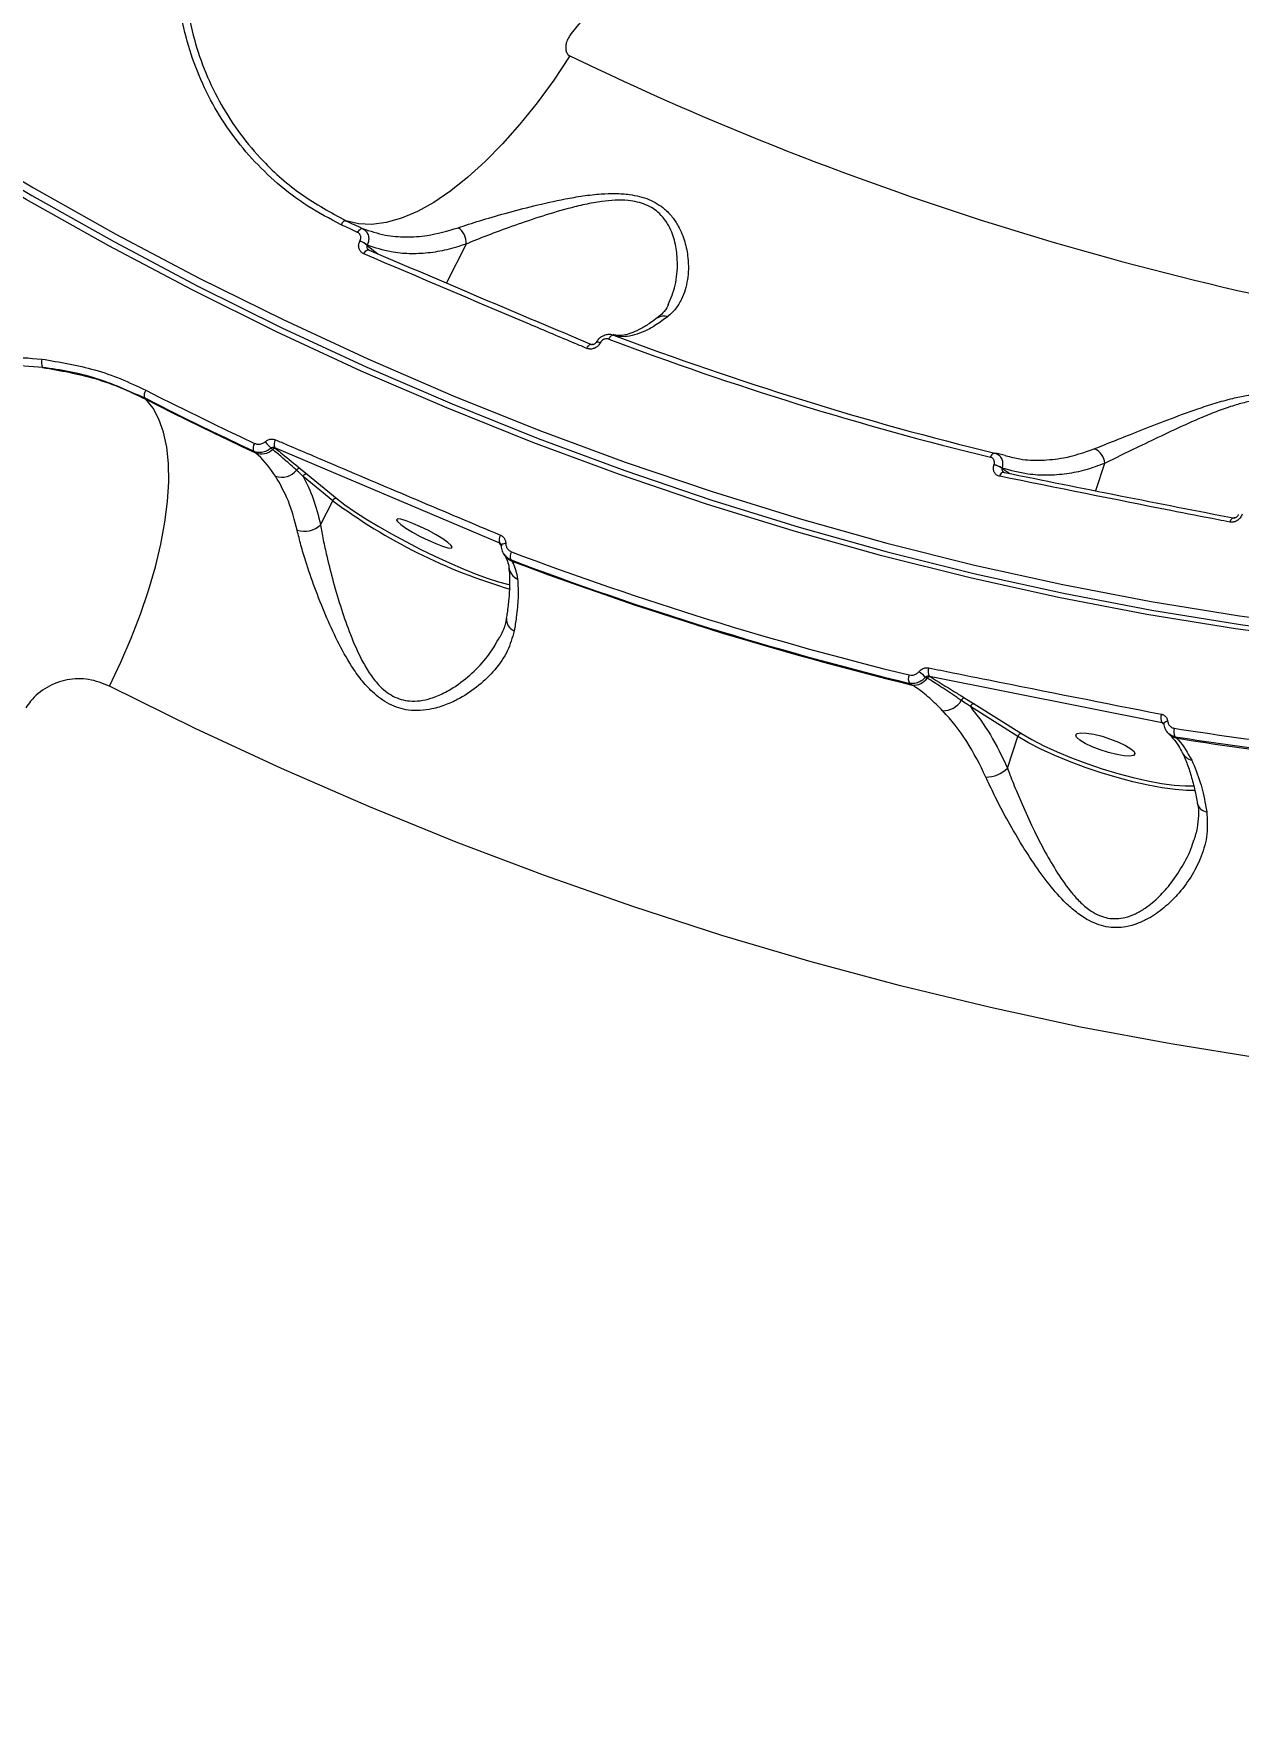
# Model space of a CAD drawing. Header units: millimetres. Extents: x -9609 to 9022, y -7175 to 8108.
# Drawn here: x -4189.3 to -4015.3, y 3598.4 to 3840.7 of the extents above; entities that cross this region are included whole.
import ezdxf

# ---------------------------------------------------------------- set-up
doc = ezdxf.new("R2010")
doc.units = ezdxf.units.MM
for name, color, linetype in [('DIKOM_ОБЪЕКТ', 7, 'Continuous'), ('DIKOM_РАЗМЕР_ЗОНА', 7, 'Continuous'), ('DIKOM_РАЗМЕР_ОБЪЕКТА', 7, 'Continuous')]:
    doc.layers.add(name, color=color, linetype=linetype)
doc.styles.add('style1', font='arial.ttf', dxfattribs={"width": 0.8})
doc.dimstyles.new('1-50', dxfattribs={"dimtxt": 300, "dimasz": 200, "dimexe": 100, "dimexo": 0, "dimgap": 100, "dimtad": 1, "dimtxsty": 'style1', "dimcen": 200, "dimclrd": 7, "dimclre": 7, "dimclrt": 7, "dimadec": 1, "dimazin": 2, "dimtfac": 1, "dimtmove": 0, "dimatfit": 2, "dimfxl": 0, "dimlwd": 25, "dimlwe": 18, "dimarcsym": 0})

# ---------------------------------------------------------------- blocks, each defined once
blk = doc.blocks.new('*D10')
at = {"layer": 'Defpoints', "color": 0, "transparency": 16777216}
for p in [(-405.54, 6589.16), (-8044.66, -3492.79), (424.09, -3492.79)]:
    blk.add_point(p, dxfattribs=at)
at = {"layer": 'DIKOM_РАЗМЕР_ОБЪЕКТА', "color": 7, "lineweight": 18, "transparency": 16777216}
for p, q in [((-405.54, 6589.16), (-8144.66, 6589.16)), ((424.09, -3492.79), (-8144.66, -3492.79))]:
    blk.add_line(p, q, dxfattribs=at)
at = {"layer": 'DIKOM_РАЗМЕР_ОБЪЕКТА', "color": 7, "lineweight": 25, "transparency": 16777216}
blk.add_line((-8044.66, 6389.16), (-8044.66, -3292.79), dxfattribs=at)
at = {"layer": 'DIKOM_РАЗМЕР_ОБЪЕКТА', "color": 7, "transparency": 16777216}
for points in [[(-8077.99, 6389.16), (-8011.32, 6389.16), (-8044.66, 6589.16)], [(-8077.99, -3292.79), (-8011.32, -3292.79), (-8044.66, -3492.79)]]:
    blk.add_solid(points, dxfattribs=at)
at = {"layer": 'DIKOM_РАЗМЕР_ОБЪЕКТА', "color": 7, "transparency": 16777216, "insert": (-8297.83, 1541.5), "char_height": 300, "attachment_point": 5, "rotation": 90, "style": 'style1'}
blk.add_mtext('10100', dxfattribs=at)
blk = doc.blocks.new('*D13')
at = {"layer": 'Defpoints', "color": 0, "transparency": 16777216}
for p in [(-4933.28, 8107.63), (-9158.98, -4977.79), (-1652.91, -4977.79)]:
    blk.add_point(p, dxfattribs=at)
at = {"layer": 'DIKOM_РАЗМЕР_ЗОНА', "color": 7, "lineweight": 18, "transparency": 16777216}
for p, q in [((-4933.28, 8107.63), (-9258.98, 8107.63)), ((-1652.91, -4977.79), (-9258.98, -4977.79))]:
    blk.add_line(p, q, dxfattribs=at)
at = {"layer": 'DIKOM_РАЗМЕР_ЗОНА', "color": 7, "lineweight": 25, "transparency": 16777216}
blk.add_line((-9158.98, 7907.63), (-9158.98, -4777.79), dxfattribs=at)
at = {"layer": 'DIKOM_РАЗМЕР_ЗОНА', "color": 7, "transparency": 16777216}
for points in [[(-9192.32, 7907.63), (-9125.65, 7907.63), (-9158.98, 8107.63)], [(-9192.32, -4777.79), (-9125.65, -4777.79), (-9158.98, -4977.79)]]:
    blk.add_solid(points, dxfattribs=at)
at = {"layer": 'DIKOM_РАЗМЕР_ЗОНА', "color": 7, "transparency": 16777216, "insert": (-9412.26, 1541.5), "char_height": 300, "attachment_point": 5, "rotation": 90, "style": 'style1'}
blk.add_mtext('13100', dxfattribs=at)

msp = doc.modelspace()

# ---------------------------------------------------------------- linework, layer by layer
at = {"layer": 'DIKOM_ОБЪЕКТ', "color": 7, "linetype": 'Continuous', "lineweight": 15}
for p, q in [((-4142.176, 3810.725), (-4142.164, 3810.748)), ((-4141.103, 3810.115), (-4141.115, 3810.091)), ((-4141.115, 3810.091), (-4139.58, 3808.878)), ((-4126.846, 3810.279), (-4129.689, 3804.666)), ((-4140.906, 3809.456), (-4140.853, 3809.42)), ((-4099.204, 3799.59), (-4099.159, 3799.622)), ((-4108.015, 3796.142), (-4108.032, 3796.109)), ((-4107.454, 3796.03), (-4107.466, 3796.006)), ((-4105.507, 3797.195), (-4105.567, 3797.219)), ((-4173.286, 3788.056), (-4173.115, 3787.874)), ((-4154.793, 3780.627), (-4155.011, 3780.807)), ((-4121.96, 3767.08), (-4154.47, 3780.86)), ((-4154.47, 3780.86), (-4154.315, 3780.732)), ((-4157.246, 3780.127), (-4157.526, 3780.361)), ((-4050.579, 3778.39), (-4050.57, 3778.415)), ((-4048.955, 3779.743), (-4050.317, 3780.095)), ((-4048.955, 3779.744), (-4048.833, 3779.716)), ((-4034.586, 3778.611), (-4035.893, 3774.656)), ((-4150.759, 3777.846), (-4149.745, 3777.026)), ((-4146.088, 3773.22), (-4150.363, 3776.741)), ((-4149.745, 3777.026), (-4145.47, 3773.505)), ((-4049.409, 3777.935), (-4049.418, 3777.91)), ((-4049.418, 3777.91), (-4048.262, 3777.149)), ((-4147.858, 3769.725), (-4146.088, 3773.22)), ((-4121.941, 3767.051), (-4121.96, 3767.08)), ((-4121.724, 3766.698), (-4121.941, 3767.051)), ((-4121.74, 3766.768), (-4121.73, 3766.725)), ((-4121.395, 3765.548), (-4121.322, 3765.43)), ((-4120.344, 3764.672), (-4120.246, 3764.511)), ((-4062.375, 3746.591), (-4062.764, 3746.841)), ((-4060.218, 3747.603), (-4060.45, 3747.749)), ((-4026.271, 3741.162), (-4059.874, 3747.854)), ((-4059.874, 3747.854), (-4059.8, 3747.808)), ((-4054.806, 3744.725), (-4053.451, 3743.892)), ((-4047.121, 3739.173), (-4053.982, 3743.477)), ((-4053.451, 3743.892), (-4046.59, 3739.587)), ((-4026.16, 3741.048), (-4026.271, 3741.162)), ((-4026.047, 3740.931), (-4026.16, 3741.048)), ((-4025.453, 3739.695), (-4025.28, 3739.516)), ((-4048.633, 3734.597), (-4047.121, 3739.173)), ((-4024.381, 3739.131), (-4024.178, 3738.921))]:
    msp.add_line(p, q, dxfattribs=at)
at = {"layer": 'DIKOM_ОБЪЕКТ', "color": 7, "linetype": 'Continuous', "lineweight": 15, "flags": 128}
for points in [[(-4111.837, 3837.462), (-4114.177, 3833.97), (-4116.59, 3830.673), (-4119.056, 3827.598), (-4121.555, 3824.767), (-4124.068, 3822.204), (-4126.577, 3819.928), (-4129.06, 3817.957), (-4131.5, 3816.306), (-4133.876, 3814.988), (-4136.17, 3814.014), (-4138.366, 3813.39), (-4140.445, 3813.123), (-4142.39, 3813.213), (-4144.189, 3813.66)], [(-4213.075, 3831.667), (-4201.394, 3824.313), (-4189.583, 3817.284), (-4177.649, 3810.587), (-4165.6, 3804.225), (-4153.443, 3798.202), (-4141.187, 3792.523), (-4128.841, 3787.191), (-4116.411, 3782.209), (-4103.906, 3777.581), (-4091.335, 3773.311), (-4078.704, 3769.4), (-4066.024, 3765.851), (-4053.302, 3762.667), (-4040.546, 3759.849), (-4027.766, 3757.4), (-4014.968, 3755.322), (-4002.161, 3753.614), (-3989.355, 3752.28), (-3976.557, 3751.319), (-3963.776, 3750.732), (-3951.02, 3750.519)], [(-4212.761, 3832.758), (-4201.108, 3825.421), (-4189.324, 3818.41), (-4177.418, 3811.728), (-4165.398, 3805.381), (-4153.27, 3799.373), (-4141.043, 3793.707), (-4128.726, 3788.388), (-4116.326, 3783.418), (-4103.851, 3778.801), (-4091.309, 3774.541), (-4078.709, 3770.639), (-4066.059, 3767.099), (-4053.367, 3763.922), (-4040.642, 3761.111), (-4027.891, 3758.668), (-4015.124, 3756.594), (-4002.348, 3754.891), (-3989.572, 3753.56), (-3976.804, 3752.601), (-3964.053, 3752.015), (-3951.328, 3751.803)], [(-3951.681, 3749.919), (-3964.445, 3750.132), (-3977.235, 3750.719), (-3990.041, 3751.681), (-4002.855, 3753.016), (-4015.669, 3754.725), (-4028.475, 3756.805), (-4041.264, 3759.255), (-4054.028, 3762.074), (-4066.758, 3765.261), (-4079.447, 3768.812), (-4092.085, 3772.725), (-4104.664, 3776.999), (-4117.177, 3781.629), (-4129.615, 3786.614), (-4141.969, 3791.949), (-4154.233, 3797.632), (-4166.397, 3803.659), (-4178.454, 3810.025), (-4190.396, 3816.727), (-4202.214, 3823.76), (-4213.902, 3831.119)], [(-4144.189, 3813.66), (-4144.26, 3813.671), (-4144.341, 3813.655), (-4144.43, 3813.614), (-4144.523, 3813.549), (-4144.619, 3813.461), (-4144.715, 3813.352), (-4144.807, 3813.227), (-4144.894, 3813.088)], [(-4142.499, 3811.951), (-4142.799, 3812.092), (-4143.098, 3812.234), (-4143.398, 3812.375), (-4143.697, 3812.517), (-4143.996, 3812.66), (-4144.295, 3812.802), (-4144.595, 3812.945), (-4144.894, 3813.088)], [(-4144.189, 3813.66), (-4143.89, 3813.517), (-4143.591, 3813.374), (-4143.292, 3813.232), (-4142.992, 3813.09), (-4142.693, 3812.948), (-4142.394, 3812.806), (-4142.095, 3812.665), (-4141.795, 3812.524)], [(-4142.499, 3811.951), (-4142.413, 3812.09), (-4142.321, 3812.216), (-4142.226, 3812.324), (-4142.131, 3812.413), (-4142.037, 3812.478), (-4141.948, 3812.519), (-4141.867, 3812.535), (-4141.795, 3812.524)], [(-4141.597, 3808.871), (-4141.505, 3809.031), (-4141.404, 3809.173), (-4141.3, 3809.292), (-4141.196, 3809.383), (-4141.095, 3809.443), (-4141.003, 3809.47), (-4140.921, 3809.462), (-4140.906, 3809.456)], [(-4109.408, 3795.221), (-4109.314, 3795.381), (-4109.212, 3795.523), (-4109.105, 3795.64), (-4108.998, 3795.729), (-4108.893, 3795.788), (-4108.795, 3795.812), (-4108.708, 3795.802), (-4108.694, 3795.797)], [(-4107.466, 3796.006), (-4107.604, 3796.06), (-4107.729, 3796.101), (-4107.835, 3796.129), (-4107.921, 3796.143), (-4107.983, 3796.142), (-4108.02, 3796.127), (-4108.027, 3796.117)], [(-4107.454, 3796.03), (-4107.592, 3796.083), (-4107.716, 3796.125), (-4107.823, 3796.153), (-4107.908, 3796.167), (-4107.97, 3796.166), (-4108.008, 3796.151), (-4108.015, 3796.142)], [(-4106.219, 3796.566), (-4106.141, 3796.709), (-4106.056, 3796.838), (-4105.967, 3796.949), (-4105.876, 3797.039), (-4105.785, 3797.106), (-4105.697, 3797.148), (-4105.615, 3797.162), (-4105.541, 3797.15)], [(-4178.364, 3746.45), (-4176.713, 3749.889), (-4175.211, 3753.36), (-4173.87, 3756.832), (-4172.703, 3760.274), (-4171.721, 3763.653), (-4170.933, 3766.94), (-4170.345, 3770.103), (-4169.963, 3773.115), (-4169.791, 3775.947), (-4169.831, 3778.575), (-4170.081, 3780.973), (-4170.539, 3783.12), (-4171.202, 3784.997), (-4172.064, 3786.586), (-4173.115, 3787.874)], [(-4157.526, 3780.361), (-4159.505, 3781.293), (-4161.482, 3782.233), (-4163.456, 3783.181), (-4165.427, 3784.139), (-4167.396, 3785.105), (-4169.362, 3786.08), (-4171.325, 3787.063), (-4173.286, 3788.056)], [(-4173.115, 3787.874), (-4171.141, 3786.874), (-4169.164, 3785.884), (-4167.184, 3784.902), (-4165.201, 3783.93), (-4163.216, 3782.966), (-4161.229, 3782.011), (-4159.239, 3781.064), (-4157.246, 3780.127)], [(-4173.109, 3789.177), (-4171.153, 3788.187), (-4169.194, 3787.206), (-4167.232, 3786.233), (-4165.268, 3785.269), (-4163.301, 3784.314), (-4161.331, 3783.367), (-4159.36, 3782.429), (-4157.385, 3781.5)], [(-4051.069, 3779.489), (-4051.005, 3779.636), (-4050.932, 3779.768), (-4050.852, 3779.882), (-4050.767, 3779.974), (-4050.68, 3780.042), (-4050.594, 3780.084), (-4050.51, 3780.099), (-4050.431, 3780.085)], [(-4049.749, 3776.747), (-4049.68, 3776.915), (-4049.601, 3777.063), (-4049.513, 3777.187), (-4049.419, 3777.28), (-4049.323, 3777.341), (-4049.229, 3777.367), (-4049.164, 3777.363)], [(-4049.164, 3777.363), (-4049.141, 3777.356), (-4049.06, 3777.31)], [(-4145.47, 3773.505), (-4144.332, 3772.626), (-4142.943, 3771.656), (-4141.333, 3770.617), (-4139.538, 3769.532), (-4137.596, 3768.423), (-4135.551, 3767.316), (-4133.447, 3766.234), (-4131.331, 3765.201), (-4129.248, 3764.241), (-4127.245, 3763.373), (-4125.365, 3762.617), (-4123.649, 3761.99), (-4122.134, 3761.505), (-4120.856, 3761.172), (-4120.476, 3761.095)], [(-4134.519, 3769.95), (-4135.487, 3770.319), (-4136.242, 3770.539), (-4136.723, 3770.592), (-4136.893, 3770.475), (-4136.736, 3770.196), (-4136.266, 3769.779), (-4135.52, 3769.256), (-4134.56, 3768.671), (-4133.462, 3768.071), (-4132.317, 3767.504), (-4131.216, 3767.017), (-4130.249, 3766.648), (-4129.494, 3766.428), (-4129.012, 3766.375), (-4128.843, 3766.492), (-4129, 3766.771), (-4129.47, 3767.188), (-4130.215, 3767.711), (-4131.176, 3768.296), (-4132.273, 3768.896), (-4133.419, 3769.463), (-4134.519, 3769.95)], [(-4016.5, 3770.133), (-4016.431, 3770.301), (-4016.35, 3770.449), (-4016.258, 3770.571), (-4016.161, 3770.665), (-4016.061, 3770.724), (-4015.961, 3770.749), (-4015.893, 3770.744)], [(-4121.099, 3767.053), (-4121.251, 3767.03), (-4121.388, 3767), (-4121.507, 3766.964), (-4121.604, 3766.922), (-4121.677, 3766.876), (-4121.722, 3766.826), (-4121.74, 3766.776), (-4121.74, 3766.768)], [(-3998.948, 3690.892), (-4012, 3692.651), (-4025.044, 3694.756), (-4038.073, 3697.207), (-4051.08, 3700.002), (-4064.058, 3703.14), (-4076.998, 3706.618), (-4089.895, 3710.436), (-4102.742, 3714.59), (-4115.531, 3719.079), (-4128.255, 3723.9), (-4140.907, 3729.051), (-4153.481, 3734.528), (-4165.968, 3740.329), (-4178.364, 3746.45)], [(-4046.59, 3739.587), (-4045.092, 3738.713), (-4043.362, 3737.825), (-4041.438, 3736.94), (-4039.362, 3736.079), (-4037.179, 3735.261), (-4034.937, 3734.503), (-4032.685, 3733.822), (-4030.473, 3733.233), (-4028.349, 3732.749), (-4026.359, 3732.38), (-4024.547, 3732.135), (-4022.953, 3732.018), (-4021.612, 3732.033), (-4021.599, 3732.034)], [(-4036.141, 3739.486), (-4034.961, 3739.19), (-4033.742, 3738.799), (-4032.583, 3738.345), (-4031.58, 3737.864), (-4030.812, 3737.396), (-4030.342, 3736.978), (-4030.207, 3736.645), (-4030.42, 3736.424), (-4030.963, 3736.331), (-4031.79, 3736.375), (-4032.837, 3736.553), (-4034.018, 3736.849), (-4035.237, 3737.241), (-4036.394, 3737.695), (-4037.398, 3738.175), (-4038.166, 3738.643), (-4038.636, 3739.061), (-4038.77, 3739.394), (-4038.558, 3739.616), (-4038.016, 3739.708), (-4037.187, 3739.664), (-4036.141, 3739.486)], [(-4026.16, 3741.048), (-4026.099, 3741.029), (-4026.051, 3741.006)], [(-4025.487, 3741.38), (-4025.639, 3741.328), (-4025.772, 3741.268), (-4025.883, 3741.201), (-4025.967, 3741.131), (-4026.021, 3741.059), (-4026.045, 3740.988), (-4026.044, 3740.947)], [(-4026.044, 3740.947), (-4026.037, 3740.92), (-4025.997, 3740.857)], [(-4021.527, 3731.373), (-4022.746, 3731.367), (-4024.39, 3731.487), (-4026.258, 3731.74), (-4028.31, 3732.121), (-4030.501, 3732.62), (-4032.782, 3733.227), (-4035.104, 3733.93), (-4037.416, 3734.711), (-4039.667, 3735.555), (-4041.808, 3736.443), (-4043.792, 3737.355), (-4045.576, 3738.272), (-4047.121, 3739.173)]]:
    msp.add_lwpolyline(points, dxfattribs=at)
at = {"layer": 'DIKOM_ОБЪЕКТ', "color": 7, "linetype": 'Continuous', "lineweight": 15}
for centre, radius, start, end in [((-3912.968, 4249.623), 457.63, 244.24254, 261.346), ((-4129.323, 3810.531), 2.49, 354.19326, 57.83425), ((-4143.936, 3806.573), 4.509, 51.28695, 67.03675), ((-4143.912, 3806.615), 4.487, 51.24544, 67.07351), ((-4098.259, 3798.252), 1.64, 70.95774, 123.28175), ((-3939.38, 4237.761), 471.686, 249.28581, 256.30298), ((-3938.832, 4237.996), 471.314, 249.28558, 256.30326), ((-4186.609, 3793.215), 1.588, 163.1385, 207.86406), ((-4172.186, 3788.457), 1.171, 142.03633, 200.03639), ((-4156.432, 3780.804), 1.18, 143.8456, 202.02269), ((-4156.418, 3782.333), 2.356, 249.42142, 313.61173), ((-4148.998, 3787.015), 8.643, 217.54191, 225.9131), ((-4154.466, 3780.284), 0.473, 71.31557, 133.62509), ((-4153.348, 3781.331), 1.216, 145.7753, 202.76354), ((-4036.963, 3778.503), 2.38, 2.60678, 68.39846), ((-4051.254, 3775.115), 3.344, 56.699, 78.3569), ((-4051.249, 3775.131), 3.353, 56.72605, 78.32483), ((-4153.493, 3779.429), 2.817, 252.21114, 320.25104), ((-4150.9, 3777.366), 0.5, 73.68062, 148.54072), ((-4149.892, 3776.533), 0.514, 73.38241, 156.10824), ((-4145.617, 3773.012), 0.514, 73.38529, 156.10536), ((-4097.779, 3838.082), 80.876, 233.32136, 253.72278), ((-4150.199, 3772.217), 3.419, 252.37284, 313.21012), ((-4120.894, 3767.584), 1.179, 145.87124, 205.2844), ((-4122.117, 3766.649), 0.438, 31.61256, 66.34957), ((-4119.337, 3766.667), 2.339, 211.93821, 247.14938), ((-4118.459, 3763.921), 2.228, 188.3526, 245.39233), ((-4119.261, 3765.206), 1.208, 148.0518, 206.27324), ((-3944.654, 4230.145), 497.527, 249.32127, 256.26716), ((-3945.002, 4230.24), 496.374, 249.32112, 256.26767), ((-3944.336, 4230.184), 497.79, 249.30572, 256.28297), ((-4119.083, 3756.165), 1.935, 177.24064, 245.30829), ((-4058.786, 3748.559), 1.296, 156.37994, 212.92844), ((-4061.701, 3747.511), 1.257, 154.37203, 212.19491), ((-4062.186, 3748.993), 2.41, 265.48389, 324.75551), ((-4050.896, 3759.673), 15.279, 226.65736, 231.29702), ((-4059.82, 3747.323), 0.486, 87.64668, 144.80699), ((-4057.964, 3746.009), 3.125, 269.46865, 328.60507), ((-4054.795, 3744.189), 0.537, 91.096, 158.97301), ((-4053.446, 3743.337), 0.554, 90.54193, 165.37564), ((-4025.239, 3741.889), 1.263, 156.55944, 215.17542), ((-4046.584, 3739.032), 0.555, 90.61964, 165.29394), ((-4023.787, 3740.963), 2.079, 224.12598, 259.1609), ((-4023.331, 3739.889), 1.295, 158.57086, 215.82669), ((-3952.025, 4198.674), 464.013, 261.00953, 263.07091), ((-3951.685, 4198.634), 465.218, 261.01004, 263.0707), ((-3951.364, 4198.658), 465.468, 261.00015, 263.07395), ((-4051.711, 3737.613), 4.309, 269.61993, 315.5917), ((-4021.598, 3737.676), 1.957, 207.13228, 258.55851), ((-4019.588, 3729.898), 1.646, 195.31537, 261.07606)]:
    msp.add_arc(centre, radius, start, end, dxfattribs=at)
for points, knots in [([(-3898.23, 4078.47), (-3898.49, 4078.535), (-3901.63, 4079.327), (-3908.246, 4079.805), (-3918.186, 4079.818), (-3928.891, 4078.557), (-3940.25, 4076.146), (-3952.039, 4072.599), (-3964.197, 4067.965), (-3976.674, 4062.303), (-3989.668, 4055.521), (-4003.158, 4047.595), (-4017.108, 4038.524), (-4031.21, 4028.509), (-4045.413, 4017.607), (-4059.662, 4005.891), (-4074.192, 3993.171), (-4088.961, 3979.449), (-4103.925, 3964.749), (-4118.124, 3950.044), (-4131.517, 3935.51), (-4144.088, 3921.298), (-4156.612, 3906.559), (-4169.056, 3891.328), (-4181.285, 3875.772), (-4193.241, 3859.966), (-4203.7, 3845.648), (-4210.139, 3836.488), (-4212.761, 3832.758)], [0, 0, 0, 0, 0.0037582, 0.0453946, 0.0869986, 0.1298113, 0.1726588, 0.2154717, 0.2570759, 0.2987125, 0.3403171, 0.3831303, 0.4259778, 0.4687909, 0.5103955, 0.5520318, 0.5936366, 0.6364493, 0.6792975, 0.7221104, 0.7583192, 0.794571, 0.8308221, 0.8674169, 0.9040121, 0.9396855, 0.9754399, 1, 1, 1, 1]), ([(-4361.476, 3400.781), (-4362.147, 3402.698), (-4363.971, 3407.903), (-4366.281, 3417.224), (-4368.186, 3428.969), (-4369.264, 3441.655), (-4369.525, 3455.204), (-4368.962, 3469.559), (-4367.571, 3484.681), (-4365.338, 3500.56), (-4362.282, 3517.155), (-4358.422, 3534.408), (-4353.774, 3552.238), (-4348.362, 3570.563), (-4342.193, 3589.329), (-4335.264, 3608.514), (-4327.601, 3628.077), (-4319.234, 3647.956), (-4310.204, 3668.056), (-4300.552, 3688.284), (-4290.426, 3708.33), (-4279.861, 3728.155), (-4268.906, 3747.732), (-4257.465, 3767.252), (-4245.587, 3786.632), (-4233.324, 3805.787), (-4220.545, 3824.9), (-4207.249, 3843.926), (-4193.449, 3862.82), (-4179.357, 3881.291), (-4165.039, 3899.255), (-4150.561, 3916.626), (-4135.967, 3933.344), (-4121.279, 3949.369), (-4106.524, 3964.688), (-4091.748, 3979.258), (-4077.019, 3993.018), (-4062.41, 4005.882), (-4048.883, 4017.104), (-4040.319, 4023.673), (-4036.496, 4026.604)], [0, 0, 0, 0, 0.0156522, 0.0424895, 0.0694114, 0.0963765, 0.1233415, 0.1502635, 0.1771007, 0.2039381, 0.23086, 0.2578251, 0.2847901, 0.3117121, 0.3385494, 0.3653867, 0.3923087, 0.4192738, 0.4462388, 0.4731606, 0.4999981, 0.5258463, 0.5517701, 0.5777323, 0.6036946, 0.6296182, 0.6554666, 0.6823038, 0.709226, 0.7361909, 0.7631562, 0.7900781, 0.8169154, 0.8437529, 0.8706748, 0.8976401, 0.924605, 0.9515271, 0.9783646, 1, 1, 1, 1]), ([(-3847.08, 4012.118), (-3848.162, 4012.623), (-3851.48, 4014.173), (-3857.726, 4015.696), (-3865.725, 4016.784), (-3874.412, 4016.85), (-3883.746, 4015.92), (-3893.722, 4013.954), (-3904.347, 4010.933), (-3915.61, 4006.818), (-3927.547, 4001.56), (-3939.993, 3995.205), (-3952.642, 3987.914), (-3965.368, 3979.811), (-3978.097, 3970.997), (-3991.182, 3961.24), (-4004.587, 3950.532), (-4018.269, 3938.89), (-4031.843, 3926.644), (-4045.258, 3913.87), (-4058.472, 3900.648), (-4071.775, 3886.692), (-4085.122, 3872.008), (-4098.487, 3856.669), (-4107.26, 3846.016), (-4111.645, 3840.692)], [0, 0, 0, 0, 0.02091742, 0.06417611, 0.10746763, 0.15072556, 0.19523231, 0.23977506, 0.28428117, 0.33039747, 0.37651364, 0.42329223, 0.47007088, 0.51400681, 0.55797658, 0.60191244, 0.64712821, 0.69238124, 0.7375981, 0.78073911, 0.823911, 0.86705222, 0.91135699, 0.95569512, 1, 1, 1, 1]), ([(-4386.98, 3487.152), (-4387.297, 3490.993), (-4387.932, 3498.686), (-4387.927, 3511.255), (-4387.231, 3524.527), (-4385.78, 3538.515), (-4383.599, 3553.134), (-4380.681, 3568.351), (-4377.02, 3584.149), (-4372.635, 3600.492), (-4367.549, 3617.325), (-4361.784, 3634.567), (-4355.369, 3652.14), (-4348.315, 3669.995), (-4340.622, 3688.11), (-4332.315, 3706.448), (-4323.427, 3724.948), (-4314.002, 3743.523), (-4304.084, 3762.087), (-4293.692, 3780.594), (-4282.836, 3799.009), (-4271.543, 3817.306), (-4259.857, 3835.419), (-4247.835, 3853.266), (-4235.531, 3870.763), (-4222.974, 3887.867), (-4210.178, 3904.542), (-4197.17, 3920.768), (-4184.003, 3936.486), (-4170.738, 3951.624), (-4157.438, 3966.118), (-4145.132, 3978.875), (-4133.843, 3990.083), (-4127.008, 3996.521), (-4123.59, 3999.741)], [0, 0, 0, 0, 0.0315567, 0.0632127, 0.0949196, 0.1266265, 0.1582827, 0.1898395, 0.2213972, 0.2530543, 0.284762, 0.31647, 0.3481271, 0.3796851, 0.4112651, 0.4429443, 0.4746742, 0.5064041, 0.5380835, 0.5696639, 0.6012951, 0.6330252, 0.6648064, 0.6965874, 0.7283184, 0.75995, 0.7916592, 0.8234675, 0.8553267, 0.8871861, 0.918995, 0.9507048, 0.9753524, 1, 1, 1, 1]), ([(-4144.894, 3813.088), (-4146.52, 3813.942), (-4149.771, 3815.651), (-4154.069, 3818.908), (-4157.862, 3822.583), (-4161.104, 3826.633), (-4163.833, 3831.059), (-4165.989, 3835.817), (-4167.559, 3840.827), (-4168.52, 3846.02), (-4168.834, 3851.329), (-4168.516, 3856.674), (-4167.58, 3861.953), (-4166.013, 3867.083), (-4163.923, 3872.033), (-4162.068, 3875.132), (-4161.142, 3876.68)], [0, 0, 0, 0, 0.0751085, 0.1502127, 0.221281, 0.2925771, 0.3636449, 0.4347697, 0.5061233, 0.5772486, 0.6483404, 0.7196588, 0.7907512, 0.8604302, 0.9303201, 1, 1, 1, 1]), ([(-4160.221, 3875.996), (-4161.214, 3874.325), (-4163.201, 3870.982), (-4165.307, 3865.746), (-4166.756, 3860.487), (-4167.547, 3855.27), (-4167.724, 3850.037), (-4167.26, 3844.86), (-4166.189, 3839.81), (-4164.528, 3834.952), (-4162.28, 3830.367), (-4159.502, 3826.101), (-4155.721, 3821.637), (-4150.733, 3817.222), (-4146.37, 3814.847), (-4144.189, 3813.66)], [0, 0, 0, 0, 0.0766116, 0.1532173, 0.2242338, 0.2954763, 0.3664908, 0.4374879, 0.5087131, 0.5797106, 0.6506996, 0.7219149, 0.7929028, 0.8964517, 1, 1, 1, 1]), ([(-4111.645, 3840.692), (-4111.793, 3840.49), (-4112.101, 3840.071), (-4112.364, 3839.423), (-4112.467, 3838.828), (-4112.441, 3838.315), (-4112.3, 3837.908), (-4112.087, 3837.613), (-4111.917, 3837.511), (-4111.837, 3837.462)], [0, 0, 0, 0, 0.1943667, 0.4036882, 0.5538763, 0.690982, 0.8350555, 0.9219112, 1, 1, 1, 1]), ([(-4127.997, 3812.639), (-4126.986, 3812.974), (-4124.936, 3813.654), (-4121.191, 3814.735), (-4117.046, 3815.831), (-4113.232, 3816.698), (-4109.951, 3817.265), (-4107.522, 3817.545), (-4105.256, 3817.625), (-4102.885, 3817.475), (-4100.323, 3816.836), (-4098.302, 3815.578), (-4096.997, 3814.199), (-4095.954, 3812.603), (-4095.158, 3810.588), (-4094.665, 3807.928), (-4094.737, 3805.049), (-4095.465, 3802.635), (-4096.509, 3800.897), (-4097.317, 3800.168), (-4097.724, 3799.802)], [0, 0, 0, 0, 0.07179, 0.1456284, 0.2211704, 0.2985176, 0.3406361, 0.3832909, 0.4161011, 0.4496116, 0.4986432, 0.5477909, 0.5804515, 0.6139709, 0.6704355, 0.7283181, 0.8119542, 0.8980744, 0.9486889, 1, 1, 1, 1]), ([(-4097.63, 3801.541), (-4097.254, 3802.45), (-4096.491, 3804.301), (-4096.222, 3807.24), (-4096.467, 3809.957), (-4097.039, 3811.962), (-4097.896, 3813.563), (-4098.988, 3814.902), (-4100.796, 3816.104), (-4103.135, 3816.617), (-4105.309, 3816.643), (-4107.407, 3816.439), (-4109.687, 3816.021), (-4112.745, 3815.27), (-4116.354, 3814.177), (-4120.256, 3812.84), (-4123.855, 3811.514), (-4125.841, 3810.694), (-4126.846, 3810.279)], [0, 0, 0, 0, 0.0944273, 0.1921735, 0.2553896, 0.319837, 0.3551575, 0.3913445, 0.4430576, 0.4946946, 0.5300581, 0.5664501, 0.6133084, 0.6608531, 0.7466366, 0.8343047, 0.9162031, 1, 1, 1, 1]), ([(-4141.795, 3812.524), (-4140.709, 3812.166), (-4138.709, 3811.508), (-4135.555, 3811.26), (-4132.069, 3811.454), (-4129.496, 3812.203), (-4127.997, 3812.639)], [0, 0, 0, 0, 0.2580803, 0.4750058, 0.6940648, 1, 1, 1, 1]), ([(-4141.795, 3812.524), (-4141.66, 3812.443), (-4141.357, 3812.263), (-4141.083, 3811.865), (-4140.911, 3811.374), (-4140.877, 3810.831), (-4140.988, 3810.374), (-4141.089, 3810.145), (-4141.103, 3810.115)], [0, 0, 0, 0, 0.1805031, 0.4028954, 0.5309971, 0.7496203, 0.9664002, 1, 1, 1, 1]), ([(-4142.164, 3810.748), (-4142.156, 3810.763), (-4142.099, 3810.874), (-4142.032, 3811.099), (-4142.042, 3811.369), (-4142.127, 3811.615), (-4142.268, 3811.816), (-4142.428, 3811.909), (-4142.499, 3811.951)], [0, 0, 0, 0, 0.034028, 0.2522439, 0.470526, 0.5979263, 0.8192031, 1, 1, 1, 1]), ([(-4141.597, 3808.871), (-4141.734, 3808.947), (-4142.008, 3809.101), (-4142.272, 3809.496), (-4142.381, 3809.957), (-4142.332, 3810.386), (-4142.22, 3810.63), (-4142.176, 3810.725)], [0, 0, 0, 0, 0.2182788, 0.4367628, 0.6530321, 0.8657531, 1, 1, 1, 1]), ([(-4141.115, 3810.091), (-4141.131, 3810.061), (-4141.17, 3809.981), (-4141.181, 3809.831), (-4141.127, 3809.667), (-4141.046, 3809.549), (-4140.978, 3809.506), (-4140.962, 3809.495)], [0, 0, 0, 0, 0.1521803, 0.3942997, 0.6481461, 0.9157295, 1, 1, 1, 1]), ([(-4126.846, 3810.279), (-4127.773, 3809.985), (-4129.626, 3809.397), (-4132.372, 3808.948), (-4135.068, 3808.84), (-4138.036, 3809.107), (-4139.978, 3809.745), (-4141.103, 3810.115)], [0, 0, 0, 0, 0.1825503, 0.3651148, 0.5530245, 0.7409372, 1, 1, 1, 1]), ([(-4109.408, 3795.221), (-4109.959, 3795.453), (-4112.713, 3796.612), (-4123.388, 3801.11), (-4133.607, 3805.465), (-4141.597, 3808.871)], [0, 0, 0, 0, 0.0517044, 0.2585558, 1, 1, 1, 1]), ([(-4140.906, 3809.458), (-4140.913, 3809.46), (-4140.94, 3809.469), (-4140.952, 3809.485), (-4140.961, 3809.496)], [0, 0, 0, 0, 0.2548657, 1, 1, 1, 1]), ([(-4140.853, 3809.42), (-4135.455, 3807.117), (-4124.658, 3802.508), (-4113.976, 3798.008), (-4108.634, 3795.758)], [0, 0, 0, 0, 0.4999209, 1, 1, 1, 1]), ([(-4097.606, 3801.614), (-4097.638, 3801.535), (-4097.847, 3801.018), (-4098.354, 3800.333), (-4098.95, 3799.836), (-4099.219, 3799.611)], [0, 0, 0, 0, 0.0900318, 0.5883065, 1, 1, 1, 1]), ([(-4097.724, 3799.802), (-4098.293, 3799.382), (-4099.43, 3798.543), (-4101.025, 3797.671), (-4102.524, 3797.097), (-4103.863, 3796.872), (-4104.853, 3796.935), (-4105.369, 3797.097), (-4105.541, 3797.15)], [0, 0, 0, 0, 0.18279776, 0.3655947, 0.55374912, 0.74189989, 0.91419099, 1, 1, 1, 1]), ([(-4099.187, 3799.662), (-4099.512, 3799.414), (-4100.343, 3798.78), (-4101.549, 3798.062), (-4102.791, 3797.472), (-4103.854, 3797.148), (-4104.738, 3797.039), (-4105.161, 3797.107), (-4105.376, 3797.142)], [0, 0, 0, 0, 0.1136679, 0.2904075, 0.4664038, 0.6419476, 0.8182498, 1, 1, 1, 1]), ([(-4107.466, 3796.006), (-4107.52, 3795.916), (-4107.659, 3795.683), (-4107.996, 3795.376), (-4108.456, 3795.157), (-4108.957, 3795.085), (-4109.258, 3795.176), (-4109.408, 3795.221)], [0, 0, 0, 0, 0.1342052, 0.346843, 0.5631379, 0.7817571, 1, 1, 1, 1]), ([(-4108.029, 3796.12), (-4108.047, 3796.088), (-4108.088, 3796.012), (-4108.194, 3795.907), (-4108.326, 3795.823), (-4108.465, 3795.776), (-4108.594, 3795.768), (-4108.667, 3795.783), (-4108.691, 3795.796), (-4108.693, 3795.797)], [0, 0, 0, 0, 0.1178092, 0.2747507, 0.4253463, 0.5879732, 0.768697, 0.980755, 1, 1, 1, 1]), ([(-4108.002, 3796.079), (-4107.898, 3796.256), (-4107.677, 3796.629), (-4107.219, 3796.984), (-4106.701, 3797.213), (-4106.142, 3797.31), (-4105.742, 3797.204), (-4105.541, 3797.15)], [0, 0, 0, 0, 0.2044832, 0.4301263, 0.5633989, 0.7802919, 1, 1, 1, 1]), ([(-4106.219, 3796.566), (-4106.22, 3796.567), (-4106.311, 3796.603), (-4106.516, 3796.638), (-4106.789, 3796.595), (-4107.051, 3796.479), (-4107.284, 3796.302), (-4107.399, 3796.118), (-4107.454, 3796.03)], [0, 0, 0, 0, 0.0042208, 0.21970507, 0.43541963, 0.56814183, 0.79382899, 1, 1, 1, 1]), ([(-4236.01, 3769.929), (-4234.863, 3771.641), (-4232.656, 3774.933), (-4228.709, 3779.271), (-4224.484, 3783.064), (-4219.875, 3786.356), (-4214.945, 3789.095), (-4209.77, 3791.262), (-4204.425, 3792.836), (-4198.984, 3793.762), (-4193.515, 3794.114), (-4189.922, 3793.821), (-4188.129, 3793.675)], [0, 0, 0, 0, 0.1070795, 0.2059756, 0.30518279, 0.4040799, 0.50333465, 0.60291639, 0.7021806, 0.80135193, 0.90083755, 1, 1, 1, 1]), ([(-4188.013, 3792.472), (-4189.771, 3792.617), (-4193.292, 3792.908), (-4198.653, 3792.571), (-4203.985, 3791.671), (-4209.222, 3790.137), (-4214.293, 3788.022), (-4219.122, 3785.348), (-4223.636, 3782.13), (-4227.773, 3778.423), (-4231.636, 3774.18), (-4233.796, 3770.959), (-4234.919, 3769.285)], [0, 0, 0, 0, 0.0992805, 0.1988729, 0.2981544, 0.3974219, 0.4970033, 0.5962695, 0.6950832, 0.7942211, 0.8930324, 1, 1, 1, 1]), ([(-4188.129, 3793.675), (-4185.547, 3793.247), (-4181.636, 3792.599), (-4176.683, 3790.87), (-4174.301, 3789.741), (-4173.109, 3789.177)], [0, 0, 0, 0, 0.4927627, 0.746373, 1, 1, 1, 1]), ([(-4188.013, 3792.472), (-4185.455, 3792.023), (-4181.581, 3791.342), (-4176.667, 3789.584), (-4174.299, 3788.444), (-4173.115, 3787.874)], [0, 0, 0, 0, 0.4927919, 0.7464054, 1, 1, 1, 1]), ([(-4173.286, 3788.056), (-4175.587, 3789.083), (-4179.071, 3790.639), (-4184.092, 3791.906), (-4186.706, 3792.284), (-4188.013, 3792.472)], [0, 0, 0, 0, 0.4927987, 0.7463908, 1, 1, 1, 1]), ([(-4036.087, 3780.715), (-4035.101, 3781.11), (-4033.099, 3781.911), (-4029.476, 3783.348), (-4025.481, 3784.914), (-4021.811, 3786.279), (-4018.643, 3787.319), (-4016.286, 3787.976), (-4014.068, 3788.434), (-4011.722, 3788.708), (-4009.129, 3788.581), (-4006.993, 3787.807), (-4005.547, 3786.804), (-4004.333, 3785.567), (-4003.317, 3783.924), (-4002.533, 3781.684), (-4002.301, 3779.2), (-4002.791, 3777.072), (-4003.681, 3775.511), (-4004.437, 3774.835), (-4004.818, 3774.495)], [0, 0, 0, 0, 0.0717902, 0.1456305, 0.2211721, 0.298518, 0.3406404, 0.3832901, 0.4161029, 0.4496105, 0.4986456, 0.547794, 0.5804498, 0.6139718, 0.6704365, 0.7283184, 0.8119558, 0.8980744, 0.9486886, 1, 1, 1, 1]), ([(-4004.516, 3776.414), (-4004.33, 3776.982), (-4003.863, 3778.409), (-4003.951, 3780.723), (-4004.499, 3783.074), (-4005.3, 3784.76), (-4006.336, 3786.043), (-4007.572, 3787.053), (-4009.493, 3787.816), (-4011.849, 3787.866), (-4013.985, 3787.509), (-4016.02, 3786.962), (-4018.209, 3786.198), (-4021.129, 3785.015), (-4024.56, 3783.46), (-4028.273, 3781.689), (-4031.71, 3780.025), (-4033.62, 3779.086), (-4034.586, 3778.611)], [0, 0, 0, 0, 0.0665285, 0.1672869, 0.2324497, 0.29888, 0.3352927, 0.3725975, 0.4259011, 0.4791242, 0.5155834, 0.5530945, 0.601394, 0.6504071, 0.7388354, 0.8291999, 0.913625, 1, 1, 1, 1]), ([(-4155.011, 3780.807), (-4155.093, 3780.742), (-4155.393, 3780.503), (-4155.996, 3780.228), (-4156.803, 3780.121), (-4157.285, 3780.281), (-4157.526, 3780.361)], [0, 0, 0, 0, 0.11065033, 0.40633039, 0.7035407, 1, 1, 1, 1]), ([(-4157.385, 3781.5), (-4157.237, 3781.449), (-4156.94, 3781.347), (-4156.448, 3781.404), (-4156.081, 3781.566), (-4155.9, 3781.71), (-4155.851, 3781.749)], [0, 0, 0, 0, 0.2970593, 0.5942116, 0.8895612, 1, 1, 1, 1]), ([(-4155.851, 3781.749), (-4155.814, 3781.778), (-4155.645, 3781.913), (-4155.297, 3782.081), (-4154.804, 3782.153), (-4154.504, 3782.061), (-4154.354, 3782.015)], [0, 0, 0, 0, 0.08574552, 0.38933065, 0.69496192, 1, 1, 1, 1]), ([(-4154.47, 3780.86), (-4154.526, 3780.881), (-4154.637, 3780.921), (-4154.815, 3780.91), (-4154.94, 3780.861), (-4154.998, 3780.817), (-4155.011, 3780.807)], [0, 0, 0, 0, 0.3132097, 0.6196379, 0.917123, 1, 1, 1, 1]), ([(-4151.327, 3777.627), (-4151.47, 3777.755), (-4152.184, 3778.397), (-4153.332, 3779.408), (-4154.345, 3780.253), (-4154.793, 3780.627)], [0, 0, 0, 0, 0.1222682, 0.6114248, 1, 1, 1, 1]), ([(-4154.354, 3782.015), (-4153.796, 3781.777), (-4151.006, 3780.586), (-4140.131, 3775.952), (-4129.895, 3771.632), (-4121.87, 3768.245)], [0, 0, 0, 0, 0.0512286, 0.2561253, 1, 1, 1, 1]), ([(-4154.315, 3780.732), (-4154.008, 3780.481), (-4152.851, 3779.53), (-4151.646, 3778.56), (-4150.759, 3777.846)], [0, 0, 0, 0, 0.2647055, 1, 1, 1, 1]), ([(-4048.833, 3779.716), (-4048.166, 3779.54), (-4046.492, 3779.099), (-4043.706, 3779.024), (-4040.113, 3779.34), (-4037.569, 3780.209), (-4036.087, 3780.715)], [0, 0, 0, 0, 0.1623433, 0.4072543, 0.6545974, 1, 1, 1, 1]), ([(-4154.354, 3776.746), (-4155.132, 3777.84), (-4156.014, 3779.081), (-4157.116, 3780.017), (-4157.246, 3780.127)], [0, 0, 0, 0, 0.8821416, 1, 1, 1, 1]), ([(-4050.57, 3778.415), (-4050.565, 3778.431), (-4050.525, 3778.547), (-4050.493, 3778.772), (-4050.542, 3779.026), (-4050.658, 3779.243), (-4050.826, 3779.406), (-4050.994, 3779.463), (-4051.069, 3779.489)], [0, 0, 0, 0, 0.0340258, 0.2522733, 0.4705662, 0.5979104, 0.8194071, 1, 1, 1, 1]), ([(-4049.749, 3776.747), (-4049.893, 3776.793), (-4050.182, 3776.885), (-4050.495, 3777.208), (-4050.667, 3777.624), (-4050.683, 3778.04), (-4050.608, 3778.293), (-4050.579, 3778.39)], [0, 0, 0, 0, 0.2181854, 0.4366892, 0.6529656, 0.8657158, 1, 1, 1, 1]), ([(-4050.431, 3780.085), (-4050.289, 3780.037), (-4049.97, 3779.928), (-4049.646, 3779.606), (-4049.409, 3779.173), (-4049.295, 3778.664), (-4049.337, 3778.205), (-4049.401, 3777.967), (-4049.409, 3777.935)], [0, 0, 0, 0, 0.18044316, 0.40291094, 0.53099221, 0.74964132, 0.9664351, 1, 1, 1, 1]), ([(-4034.586, 3778.611), (-4035.499, 3778.275), (-4037.324, 3777.602), (-4040.103, 3777.041), (-4042.891, 3776.835), (-4046.032, 3777.005), (-4048.17, 3777.594), (-4049.409, 3777.935)], [0, 0, 0, 0, 0.1825562, 0.3651272, 0.5530321, 0.7409423, 1, 1, 1, 1]), ([(-4151.235, 3768.959), (-4151.617, 3770.406), (-4152.391, 3773.336), (-4153.694, 3775.6), (-4154.354, 3776.746)], [0, 0, 0, 0, 0.4942421, 1, 1, 1, 1]), ([(-4150.363, 3776.741), (-4150.499, 3776.869), (-4150.813, 3777.164), (-4151.141, 3777.46), (-4151.327, 3777.627)], [0, 0, 0, 0, 0.4353167, 1, 1, 1, 1]), ([(-4150.363, 3776.741), (-4149.852, 3775.699), (-4148.822, 3773.597), (-4148.181, 3771.023), (-4147.858, 3769.725)], [0, 0, 0, 0, 0.4960587, 1, 1, 1, 1]), ([(-4016.5, 3770.133), (-4017.068, 3770.243), (-4019.91, 3770.794), (-4030.923, 3772.943), (-4041.488, 3775.078), (-4049.749, 3776.747)], [0, 0, 0, 0, 0.0517127, 0.2585549, 1, 1, 1, 1]), ([(-4049.418, 3777.91), (-4049.429, 3777.878), (-4049.456, 3777.796), (-4049.444, 3777.652), (-4049.369, 3777.498), (-4049.277, 3777.425), (-4049.23, 3777.388)], [0, 0, 0, 0, 0.1663133, 0.4307485, 0.7078268, 1, 1, 1, 1]), ([(-4049.163, 3777.365), (-4049.17, 3777.365), (-4049.206, 3777.37), (-4049.216, 3777.38), (-4049.223, 3777.387)], [0, 0, 0, 0, 0.1813748, 1, 1, 1, 1]), ([(-4049.06, 3777.31), (-4043.478, 3776.178), (-4032.314, 3773.912), (-4021.292, 3771.764), (-4015.78, 3770.69)], [0, 0, 0, 0, 0.4999128, 1, 1, 1, 1]), ([(-4014.726, 3771.259), (-4014.766, 3771.163), (-4014.867, 3770.915), (-4015.151, 3770.559), (-4015.566, 3770.26), (-4016.042, 3770.094), (-4016.347, 3770.12), (-4016.5, 3770.133)], [0, 0, 0, 0, 0.13427285, 0.3470706, 0.56335988, 0.78186789, 1, 1, 1, 1]), ([(-4015.26, 3771.213), (-4015.273, 3771.18), (-4015.299, 3771.107), (-4015.382, 3770.986), (-4015.496, 3770.875), (-4015.627, 3770.791), (-4015.76, 3770.744), (-4015.856, 3770.737), (-4015.882, 3770.745), (-4015.891, 3770.747)], [0, 0, 0, 0, 0.1151697, 0.2518866, 0.3946035, 0.5466477, 0.7041124, 0.8976196, 1, 1, 1, 1]), ([(-4119.891, 3754.407), (-4120.163, 3753.426), (-4120.709, 3751.464), (-4122.56, 3748.826), (-4124.907, 3746.499), (-4127.345, 3744.834), (-4129.674, 3743.722), (-4131.59, 3743.127), (-4133.44, 3742.868), (-4135.523, 3742.931), (-4137.97, 3743.685), (-4140.246, 3745.37), (-4142.005, 3747.337), (-4143.717, 3749.786), (-4145.46, 3752.936), (-4147.193, 3756.776), (-4148.731, 3760.673), (-4149.883, 3764.055), (-4150.719, 3766.829), (-4151.063, 3768.249), (-4151.235, 3768.959)], [0, 0, 0, 0, 0.07544765, 0.15102795, 0.22138341, 0.29172399, 0.33465822, 0.37754519, 0.41042424, 0.44325198, 0.49625057, 0.54908019, 0.5889876, 0.62897235, 0.69694249, 0.76500639, 0.83634978, 0.90762928, 0.95382816, 1, 1, 1, 1]), ([(-4147.858, 3769.725), (-4147.737, 3769.02), (-4147.492, 3767.599), (-4146.888, 3764.85), (-4146.039, 3761.49), (-4144.907, 3757.65), (-4143.582, 3753.85), (-4142.242, 3750.757), (-4140.852, 3748.338), (-4139.419, 3746.443), (-4137.465, 3744.835), (-4135.291, 3744.22), (-4133.435, 3744.294), (-4131.758, 3744.684), (-4130.007, 3745.421), (-4127.859, 3746.704), (-4125.604, 3748.57), (-4123.432, 3750.954), (-4122.452, 3752.7), (-4121.978, 3753.543)], [0, 0, 0, 0, 0.0513671, 0.1035366, 0.1827588, 0.2638228, 0.3382392, 0.4142175, 0.4562077, 0.4991645, 0.5532614, 0.6070775, 0.6409124, 0.6757929, 0.7220013, 0.7689951, 0.8466967, 0.9259916, 1, 1, 1, 1]), ([(-4121.791, 3766.94), (-4121.8, 3766.957), (-4121.831, 3767.018), (-4121.896, 3767.057), (-4121.949, 3767.076), (-4121.96, 3767.08)], [0, 0, 0, 0, 0.2328805, 0.8383236, 1, 1, 1, 1]), ([(-4121.87, 3768.245), (-4121.833, 3768.229), (-4121.658, 3768.149), (-4121.39, 3767.929), (-4121.147, 3767.529), (-4121.115, 3767.212), (-4121.099, 3767.053)], [0, 0, 0, 0, 0.0811613, 0.3909672, 0.6951912, 1, 1, 1, 1]), ([(-4121.79, 3766.941), (-4121.774, 3766.919), (-4121.747, 3766.882), (-4121.745, 3766.801), (-4121.744, 3766.767)], [0, 0, 0, 0, 0.5867006, 1, 1, 1, 1]), ([(-4120.344, 3764.672), (-4120.432, 3764.71), (-4120.757, 3764.854), (-4121.231, 3765.252), (-4121.645, 3765.929), (-4121.701, 3766.459), (-4121.73, 3766.725)], [0, 0, 0, 0, 0.1092541, 0.4079295, 0.7030973, 1, 1, 1, 1]), ([(-4121.099, 3767.053), (-4121.083, 3766.894), (-4121.052, 3766.577), (-4120.808, 3766.179), (-4120.529, 3765.948), (-4120.338, 3765.867), (-4120.286, 3765.845)], [0, 0, 0, 0, 0.2954557, 0.59043, 0.8901454, 1, 1, 1, 1]), ([(-4121.31, 3765.399), (-4121.282, 3765.356), (-4121.189, 3765.214), (-4120.91, 3764.62), (-4120.696, 3764.028), (-4120.674, 3763.65), (-4120.671, 3763.598)], [0, 0, 0, 0, 0.1345662, 0.450236, 0.9238603, 1, 1, 1, 1]), ([(-4120.669, 3763.577), (-4120.628, 3763.199), (-4120.542, 3762.418), (-4120.536, 3760.897), (-4120.652, 3759.088), (-4120.819, 3757.527), (-4120.992, 3756.509), (-4121.034, 3756.259)], [0, 0, 0, 0, 0.2158771, 0.44543406, 0.68122013, 0.92164625, 1, 1, 1, 1]), ([(-4120.246, 3764.511), (-4120.206, 3764.441), (-4120.006, 3764.083), (-4119.643, 3763.28), (-4119.472, 3762.358), (-4119.387, 3761.896)], [0, 0, 0, 0, 0.1088906, 0.552808, 1, 1, 1, 1]), ([(-4119.387, 3761.896), (-4119.338, 3761.028), (-4119.25, 3759.439), (-4119.501, 3756.793), (-4119.782, 3755.072), (-4119.891, 3754.407)], [0, 0, 0, 0, 0.4251152, 0.7780772, 1, 1, 1, 1]), ([(-4121.015, 3756.271), (-4121.018, 3756.228), (-4121.056, 3755.686), (-4121.345, 3754.766), (-4121.78, 3753.896), (-4121.963, 3753.53)], [0, 0, 0, 0, 0.0465608, 0.59865241, 1, 1, 1, 1]), ([(-4061.383, 3748.561), (-4061.364, 3748.582), (-4061.229, 3748.73), (-4060.924, 3748.954), (-4060.444, 3749.123), (-4060.13, 3749.093), (-4059.973, 3749.079)], [0, 0, 0, 0, 0.052356, 0.3651051, 0.6827848, 1, 1, 1, 1]), ([(-4059.973, 3749.079), (-4059.396, 3748.961), (-4056.51, 3748.374), (-4045.258, 3746.098), (-4034.686, 3744.02), (-4026.397, 3742.392)], [0, 0, 0, 0, 0.0512165, 0.2561306, 1, 1, 1, 1]), ([(-4178.364, 3746.45), (-4179.343, 3746.837), (-4181.28, 3747.603), (-4184.464, 3747.504), (-4187.417, 3746.433), (-4189.398, 3744.812), (-4190.217, 3743.617), (-4190.444, 3743.286)], [0, 0, 0, 0, 0.238538, 0.4713379, 0.6968061, 0.9159959, 1, 1, 1, 1]), ([(-4062.834, 3748.055), (-4062.679, 3748.034), (-4062.367, 3747.992), (-4061.886, 3748.146), (-4061.561, 3748.368), (-4061.414, 3748.527), (-4061.383, 3748.561)], [0, 0, 0, 0, 0.307684, 0.6158541, 0.9192422, 1, 1, 1, 1]), ([(-4060.45, 3747.749), (-4060.5, 3747.693), (-4060.74, 3747.425), (-4061.26, 3747.044), (-4062.029, 3746.766), (-4062.52, 3746.816), (-4062.764, 3746.841)], [0, 0, 0, 0, 0.0813632, 0.3858112, 0.6937444, 1, 1, 1, 1]), ([(-4057.993, 3742.884), (-4058.611, 3743.509), (-4059.854, 3744.763), (-4061.327, 3745.911), (-4062.204, 3746.48), (-4062.375, 3746.591)], [0, 0, 0, 0, 0.4438845, 0.8911049, 1, 1, 1, 1]), ([(-4059.874, 3747.854), (-4059.941, 3747.869), (-4060.071, 3747.897), (-4060.267, 3747.866), (-4060.391, 3747.803), (-4060.443, 3747.756), (-4060.45, 3747.749)], [0, 0, 0, 0, 0.334665, 0.6548934, 0.9520712, 1, 1, 1, 1]), ([(-4055.296, 3744.381), (-4055.492, 3744.513), (-4056.47, 3745.172), (-4058.105, 3746.26), (-4059.547, 3747.176), (-4060.218, 3747.603)], [0, 0, 0, 0, 0.1178822, 0.5894612, 1, 1, 1, 1]), ([(-4059.8, 3747.808), (-4058.636, 3747.082), (-4056.994, 3746.057), (-4055.299, 3745.026), (-4054.806, 3744.725)], [0, 0, 0, 0, 0.7088147, 1, 1, 1, 1]), ([(-4053.982, 3743.477), (-4054.172, 3743.611), (-4054.603, 3743.913), (-4055.047, 3744.213), (-4055.296, 3744.381)], [0, 0, 0, 0, 0.4404114, 1, 1, 1, 1]), ([(-4051.74, 3733.303), (-4052.62, 3735.079), (-4054.406, 3738.681), (-4056.742, 3741.564), (-4057.986, 3742.877), (-4057.993, 3742.884)], [0, 0, 0, 0, 0.4913895, 0.9970744, 1, 1, 1, 1]), ([(-4053.982, 3743.477), (-4052.983, 3742.178), (-4050.964, 3739.553), (-4049.415, 3736.261), (-4048.633, 3734.597)], [0, 0, 0, 0, 0.4947662, 1, 1, 1, 1]), ([(-4026.397, 3742.392), (-4026.352, 3742.381), (-4026.165, 3742.338), (-4025.872, 3742.17), (-4025.59, 3741.829), (-4025.521, 3741.53), (-4025.487, 3741.38)], [0, 0, 0, 0, 0.0965287, 0.3986208, 0.6991139, 1, 1, 1, 1]), ([(-4026.089, 3741.062), (-4026.098, 3741.075), (-4026.133, 3741.124), (-4026.202, 3741.151), (-4026.258, 3741.16), (-4026.271, 3741.162)], [0, 0, 0, 0, 0.2052674, 0.8063366, 1, 1, 1, 1]), ([(-4026.091, 3741.06), (-4026.078, 3741.053), (-4026.056, 3741.04), (-4026.046, 3740.934), (-4026.042, 3740.891)], [0, 0, 0, 0, 0.5950189, 1, 1, 1, 1]), ([(-4024.381, 3739.131), (-4024.481, 3739.154), (-4024.824, 3739.23), (-4025.341, 3739.531), (-4025.822, 3740.107), (-4025.939, 3740.607), (-4025.997, 3740.857)], [0, 0, 0, 0, 0.1209146, 0.4144058, 0.7069618, 1, 1, 1, 1]), ([(-4025.487, 3741.38), (-4025.452, 3741.23), (-4025.384, 3740.931), (-4025.101, 3740.591), (-4024.797, 3740.416), (-4024.595, 3740.374), (-4024.536, 3740.362)], [0, 0, 0, 0, 0.29273099, 0.58508918, 0.87878019, 1, 1, 1, 1]), ([(-4025.272, 3739.487), (-4025.09, 3739.296), (-4024.648, 3738.833), (-4023.927, 3737.891), (-4023.539, 3737.129), (-4023.357, 3736.774)], [0, 0, 0, 0, 0.2709939, 0.6593954, 1, 1, 1, 1]), ([(-4024.178, 3738.921), (-4024.087, 3738.823), (-4023.311, 3737.988), (-4022.608, 3736.803), (-4021.987, 3735.757)], [0, 0, 0, 0, 0.1178556, 1, 1, 1, 1]), ([(-4048.633, 3734.597), (-4048.314, 3733.756), (-4047.671, 3732.061), (-4046.435, 3729.151), (-4044.958, 3725.929), (-4043.257, 3722.577), (-4041.417, 3719.393), (-4039.694, 3716.921), (-4038.037, 3715.1), (-4036.35, 3713.71), (-4034.138, 3712.747), (-4031.893, 3712.871), (-4030.12, 3713.532), (-4028.441, 3714.512), (-4026.669, 3716.01), (-4024.778, 3718.16), (-4023.153, 3720.721), (-4022.069, 3722.801), (-4021.785, 3723.974), (-4021.743, 3724.147)], [0, 0, 0, 0, 0.0611912, 0.1233882, 0.2015257, 0.2810662, 0.3527838, 0.4259437, 0.4665385, 0.5081416, 0.5672467, 0.6262797, 0.6636008, 0.7018797, 0.7644337, 0.828257, 0.9065718, 0.9862434, 1, 1, 1, 1]), ([(-4023.349, 3736.747), (-4023.289, 3736.636), (-4022.976, 3736.052), (-4022.469, 3734.714), (-4021.86, 3732.723), (-4021.435, 3730.954), (-4021.254, 3729.788), (-4021.203, 3729.457)], [0, 0, 0, 0, 0.0640824, 0.3371858, 0.6123196, 0.8900187, 1, 1, 1, 1]), ([(-4021.987, 3735.757), (-4021.561, 3734.73), (-4020.775, 3732.832), (-4020.153, 3730.13), (-4019.899, 3728.609), (-4019.843, 3728.272)], [0, 0, 0, 0, 0.4786809, 0.8843696, 1, 1, 1, 1]), ([(-4019.843, 3728.272), (-4019.772, 3727.201), (-4019.632, 3725.057), (-4020.265, 3722.836), (-4021.079, 3720.766), (-4022.076, 3718.83), (-4023.901, 3716.405), (-4025.98, 3714.372), (-4027.95, 3712.993), (-4029.822, 3712.109), (-4031.833, 3711.536), (-4034.366, 3711.508), (-4036.89, 3712.493), (-4038.895, 3713.897), (-4040.848, 3715.694), (-4042.947, 3718.155), (-4045.175, 3721.317), (-4047.27, 3724.667), (-4049.068, 3727.868), (-4050.579, 3730.776), (-4051.353, 3732.461), (-4051.74, 3733.303)], [0, 0, 0, 0, 0.0726907, 0.1455235, 0.1511325, 0.2173314, 0.2835422, 0.3377148, 0.3918162, 0.4254859, 0.4591114, 0.5134504, 0.5679357, 0.6044944, 0.6411191, 0.7029644, 0.7649124, 0.8309021, 0.8968713, 0.9484524, 1, 1, 1, 1]), ([(-4021.187, 3729.476), (-4021.18, 3729.448), (-4021.034, 3728.88), (-4021.031, 3727.7), (-4021.167, 3725.943), (-4021.524, 3724.739), (-4021.702, 3724.137)], [0, 0, 0, 0, 0.0159333, 0.3336383, 0.6672217, 1, 1, 1, 1])]:
    msp.add_open_spline(points, degree=3, knots=knots, dxfattribs=at)

# ---------------------------------------------------------------- dimensions: what is measured, and where the dimension line sits
at = {"layer": 'DIKOM_РАЗМЕР_ЗОНА'}
dim = msp.add_linear_dim(base=(-9158.984, -4977.788), p1=(-4933.276, 8107.631), p2=(-1652.914, -4977.788), angle=90, text='13100', dimstyle='1-50', dxfattribs=at)
dim.commit()
dim.dimension.update_dxf_attribs({"geometry": '*D13', "text_midpoint": (-9158.984, 1541.499), "dimtype": 160})
at = {"layer": 'DIKOM_РАЗМЕР_ОБЪЕКТА'}
dim = msp.add_linear_dim(base=(-8044.657, -3492.788), p1=(-405.539, 6589.161), p2=(424.086, -3492.788), angle=90, text='10100', dimstyle='1-50', dxfattribs=at)
dim.commit()
dim.dimension.update_dxf_attribs({"geometry": '*D10', "text_midpoint": (-8044.657, 1541.499), "dimtype": 160})

doc.saveas('drawing.dxf')
